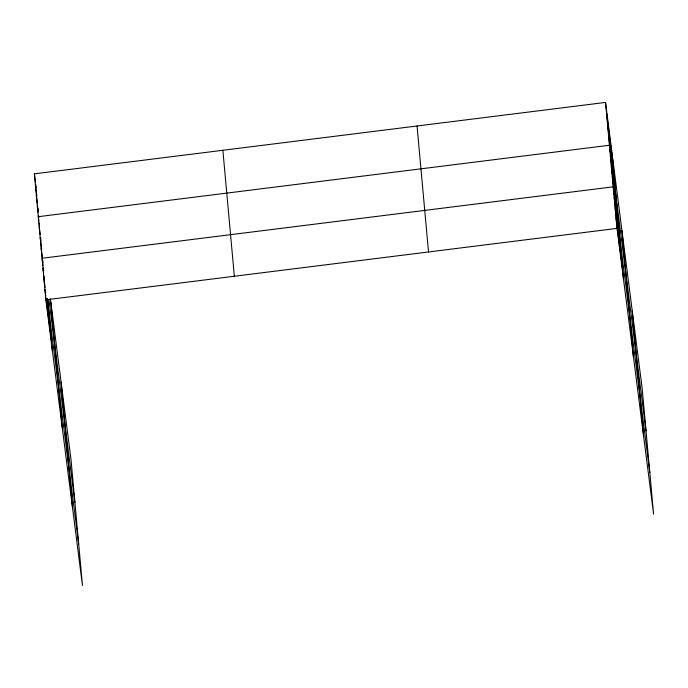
<?xml version="1.0" encoding="UTF-8"?>
<svg xmlns="http://www.w3.org/2000/svg" width="688" height="688" viewBox="0 0 688 688"><rect width="100%" height="100%" fill="white"/><g stroke="black" fill="none" stroke-linecap="round" stroke-linejoin="round"><path stroke-width="1.03" d="M50.43 298.97L71.01 459.61L82.474 585.574L45.864 299.822L34.4 173.849L605.526 102.426L642.136 388.178L653.6 514.151L616.99 228.39L605.526 102.426M45.864 299.822L616.99 228.39M606.506 113.133L612.991 163.761M607.478 123.84L613.963 174.468M608.45 134.547L614.934 185.175M646.032 431.006L609.43 145.254L38.296 216.686L38.838 220.9M610.376 155.643L616.861 206.271M611.322 166.04L617.807 216.668M612.268 176.429L618.753 227.057M649.816 472.579L613.214 186.826L42.08 258.249L43.026 265.637M614.16 197.215L620.645 247.843M615.106 207.604L621.591 258.232M616.044 218.001L622.537 268.63M34.4 173.849L35.484 182.294M35.75 184.401L36.154 187.566M35.372 184.556L36.86 196.166M36.352 195.263L37.427 203.708M37.969 207.922L38.244 210.029M37.324 205.979L38.132 212.3M38.537 215.464L38.812 217.58M39.113 223.007L39.517 226.171M48.891 299.383L74.906 502.438M39.242 227.074L40.188 234.453M40.592 237.618L41.005 240.783M40.188 237.463L41.676 249.065M41.134 247.861L42.355 257.355M42.759 260.511L43.026 262.627M43.301 267.744L43.705 270.909M47.352 299.383L78.69 544.002M43.026 268.647L43.705 273.919M43.972 276.026L44.376 279.19M46.947 299.228L49.51 319.266M43.972 279.036L45.055 287.472M45.46 290.637L45.726 292.744M46.672 300.131L50.456 329.664M44.918 289.424L45.726 295.754M46.001 297.861L51.402 340.053M632.195 310.589L643.658 436.553M621.952 230.643L633.416 356.608M612.01 153.054L623.483 279.018M417.057 125.999L428.521 251.963M222.869 150.285L234.341 276.249M61.069 382.012L72.532 507.985M50.826 302.075L62.29 428.039M47.618 298.489L52.348 350.45"/></g></svg>
